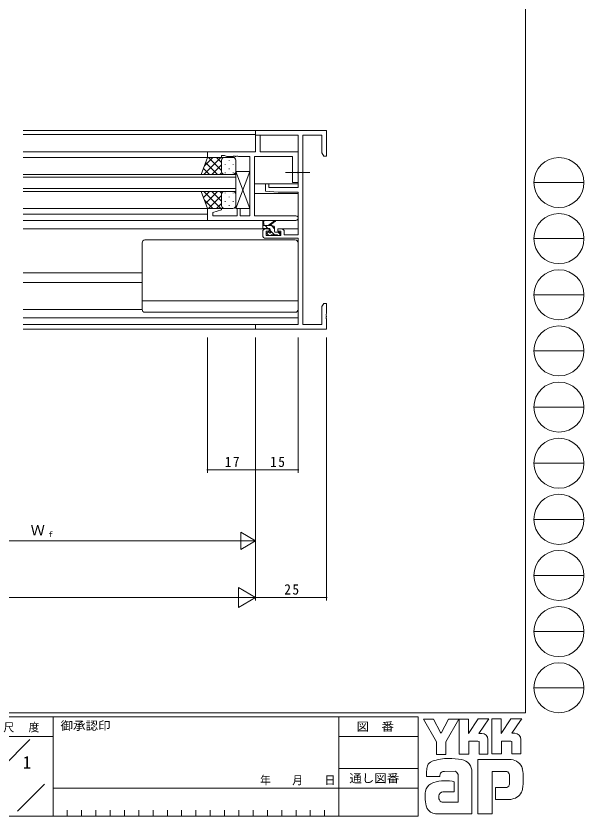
# Model space of a CAD drawing. Units: millimetres on the paper. Extents: x -420 to 373, y -297 to 267.
# Drawn here: x 172.7 to 372.9, y -297 to -14.9 of the extents above; entities that cross this region are included whole.
import ezdxf
from ezdxf.enums import TextEntityAlignment as Align

# ---------------------------------------------------------------- set-up
doc = ezdxf.new("R2010")
doc.units = ezdxf.units.MM
doc.linetypes.add('CHAIN2', pattern=[12, 9, -1, 1, -1])
for name, color, linetype, lineweight in [('0-1_YKK_ZWAK', 7, 'Continuous', 9), ('0-3_YKK_12', 2, 'Continuous', 9), ('0-4_YKK_D', 6, 'Continuous', 9), ('0-6_YKK_13', 4, 'Continuous', 9), ('0-7_YKK_11', 7, 'Continuous', 9)]:
    doc.layers.add(name, color=color, linetype=linetype, lineweight=lineweight)
doc.layers.add('0-2_USER1', color=3, linetype='Continuous')
doc.styles.add('ＭＳ ゴシック', font='')
doc.styles.get('ＭＳ ゴシック').set_extended_font_data('MS Gothic')

msp = doc.modelspace()

# ---------------------------------------------------------------- linework, layer by layer
at = {"layer": '0-1_YKK_ZWAK'}
for p, q in [((352.3, 264.4), (352.3, -260.6)), ((355.276, -73.616), (372.916, -73.616)), ((355.276, -93.412), (372.916, -93.412)), ((355.276, -113.208), (372.916, -113.208)), ((355.276, -133.004), (372.916, -133.004)), ((355.276, -152.8), (372.916, -152.8)), ((355.276, -172.596), (372.916, -172.596)), ((355.276, -192.392), (372.916, -192.392)), ((355.276, -212.188), (372.916, -212.188)), ((355.276, -231.984), (372.916, -231.984)), ((355.276, -251.78), (372.916, -251.78)), ((352.3, -260.6), (-417.7, -260.6)), ((314.5, -262), (-417.7, -262)), ((185.7, -262), (185.7, -297)), ((286.5, -262), (286.5, -297)), ((314.5, -262), (314.5, -297)), ((316.337, -262.906), (319.851, -262.906)), ((320.932, -270.799), (316.337, -262.906)), ((325.136, -262.798), (322.581, -267.771)), ((328.96, -275.231), (328.96, -262.825)), ((340.474, -262.717), (343.745, -262.717)), ((340.474, -275.123), (340.474, -262.717)), ((347.178, -262.717), (350.962, -262.717)), ((350.583, -263.365), (347.461, -267.825)), ((350.962, -262.717), (350.583, -263.365)), ((336.879, -267.906), (335.84, -267.906)), ((348.501, -267.825), (347.461, -267.825)), ((165.684, -268.999), (185.7, -268.999)), ((167.87, -279.736), (177.564, -270.043)), ((286.5, -269), (314.5, -269)), ((335.474, -270.582), (332.284, -270.582)), ((339.042, -270.069), (339.042, -275.15)), ((343.88, -270.555), (343.88, -275.123)), ((347.069, -270.555), (343.88, -270.555)), ((347.502, -270.717), (347.069, -270.555)), ((347.502, -275.096), (347.502, -270.717)), ((350.664, -270.069), (350.664, -275.096)), ((343.88, -275.123), (340.474, -275.123)), ((347.502, -275.046), (347.553, -275.096)), ((350.664, -275.096), (347.502, -275.096)), ((347.124, -277.096), (335.528, -277.096)), ((335.528, -277.096), (335.528, -296.206)), ((286.5, -280.199), (314.5, -280.199)), ((317.418, -283.07), (317.418, -281.141)), ((327.446, -281.205), (323.748, -281.275)), ((333.42, -281.583), (333.42, -296.179)), ((340.555, -281.259), (345.204, -281.259)), ((340.555, -296.206), (340.555, -281.259)), ((322.067, -283.07), (317.418, -283.07)), ((328.527, -292.071), (328.527, -282.34)), ((346.673, -282.756), (346.691, -285.391)), ((173.172, -295.345), (182.696, -285.821)), ((185.7, -287.2), (286.5, -287.2)), ((314.5, -287.199), (286.5, -287.199)), ((341.772, -286.989), (341.772, -291.125)), ((345.313, -286.989), (341.772, -286.989)), ((327.176, -288.53), (323.181, -288.535)), ((322.905, -292.071), (328.527, -292.071)), ((328.095, -292.071), (328.446, -292.071)), ((328.527, -292.07), (328.528, -292.071)), ((341.772, -291.125), (347.097, -291.125)), ((347.097, -291.125), (348.178, -290.882)), ((190.74, -294.9), (190.74, -297)), ((195.78, -294.9), (195.78, -297)), ((200.82, -294.9), (200.82, -297)), ((205.86, -294.9), (205.86, -297)), ((210.9, -294.9), (210.9, -297)), ((215.94, -294.9), (215.94, -297)), ((220.98, -294.9), (220.98, -297)), ((226.02, -294.9), (226.02, -297)), ((231.06, -294.9), (231.06, -297)), ((236.1, -294.9), (236.1, -297)), ((241.14, -294.9), (241.14, -297)), ((246.18, -294.9), (246.18, -297)), ((251.22, -294.9), (251.22, -297)), ((256.26, -294.9), (256.26, -297)), ((261.3, -294.9), (261.3, -297)), ((266.34, -294.9), (266.34, -297)), ((271.38, -294.9), (271.38, -297)), ((276.42, -294.9), (276.42, -297)), ((281.46, -294.9), (281.46, -297)), ((333.42, -296.179), (333.095, -296.233)), ((-417.7, -297), (314.5, -297)), ((322.067, -296.26), (320.58, -296.26)), ((333.095, -296.233), (322.067, -296.26))]:
    msp.add_line(p, q, dxfattribs=at)
for points in [[(319.851, -262.906), (322.364, -267.609), (322.581, -267.771)], [(325.136, -262.798), (328.762, -262.798), (324.229, -270.826)], [(328.96, -262.825), (332.176, -262.825), (332.176, -267.923), (335.555, -262.771)], [(335.555, -262.771), (339.38, -262.771), (335.84, -267.906)], [(343.745, -262.717), (343.745, -267.908), (347.178, -262.717)], [(324.229, -270.826), (324.229, -275.258), (320.932, -275.258), (320.932, -270.799)], [(332.284, -270.582), (332.284, -275.231), (328.96, -275.231)], [(339.042, -275.15), (335.906, -275.15), (335.906, -270.744), (335.474, -270.582)], [(326.473, -284.773), (327.176, -284.935), (327.176, -288.53)], [(335.528, -296.206), (339.772, -296.206), (340.555, -296.206)]]:
    msp.add_lwpolyline(points, dxfattribs=at)
for centre in [(364.096, -73.616), (364.096, -93.412), (364.096, -113.208), (364.096, -133.004), (364.096, -152.8), (364.096, -172.596), (364.096, -192.392), (364.096, -212.188), (364.096, -231.984), (364.096, -251.78)]:
    msp.add_circle(centre, 8.82, dxfattribs=at)
for centre, radius, start, end in [((336.879, -270.069), 2.163, 0.00165, 89.99603), ((348.501, -269.988), 2.163, 0.00165, 89.99603), ((320.106, -280.055), 2.444, 109.02126, 161.51263), ((325.222, -294.401), 17.68, 89.89165, 109.30847), ((325.741, -297.463), 20.748, 78.78009, 91.46938), ((329.03, -281.496), 4.449, 40.66422, 80.31693), ((328.809, -281.485), 4.612, 358.78058, 38.76563), ((346.972, -281.44), 4.341, 14.44571, 87.08746), ((322.459, -281.166), 5.037, 158.41083, 179.71774), ((324.175, -283.007), 2.109, 138.46381, 181.71359), ((323.615, -282.971), 1.701, 85.50551, 126.78038), ((326.956, -282.754), 1.625, 14.75519, 72.44994), ((345.365, -282.479), 1.229, 16.43123, 96.91661), ((330.666, -284.187), 20.86, 350.99026, 10.67624), ((324.02, -297.854), 13.309, 79.38097, 112.05824), ((343.031, -283.208), 3.673, 4.93422, 17.03551), ((320.927, -288.927), 3.908, 121.8271, 169.08475), ((345.314, -285.684), 1.306, 269.95467, 342.90144), ((343.01, -285.041), 3.697, 343.6902, 354.75362), ((347.035, -286.745), 4.291, 285.4429, 349.90448), ((327.949, -290.395), 11.082, 168.76372, 199.80078), ((324.082, -290.328), 2.369, 171.08202, 216.71922), ((323.19, -289.979), 1.445, 90.33952, 178.03638), ((323.15, -290.565), 1.526, 230.97279, 260.7549), ((320.94, -292.443), 3.823, 207.31435, 263.59464)]:
    msp.add_arc(centre, radius, start, end, dxfattribs=at)
at = {"layer": '0-3_YKK_12'}
for p, q in [((257.432, -55.275), (175.132, -55.275)), ((257.132, -56.675), (175.132, -56.675)), ((240.432, -62.774), (175.132, -62.774)), ((240.632, -64.774), (175.132, -64.774)), ((250.132, -70.775), (175.132, -70.775)), ((175.132, -71.775), (250.132, -71.775)), ((250.132, -76.775), (250.132, -70.775)), ((250.132, -75.775), (175.132, -75.775)), ((272.132, -74.075), (256.762, -74.075)), ((175.132, -76.775), (250.132, -76.775)), ((272.132, -77.475), (256.762, -77.475)), ((240.632, -82.774), (175.132, -82.773)), ((240.132, -84.775), (175.132, -84.774)), ((240.632, -86.974), (175.132, -86.974)), ((260.632, -89.975), (175.132, -89.975)), ((272.132, -89.975), (266.232, -89.975)), ((217.132, -105.475), (175.132, -105.475)), ((217.132, -108.875), (175.132, -108.875)), ((272.132, -121.375), (175.132, -121.375)), ((175.132, -123.645), (271.832, -123.645)), ((257.432, -125.275), (175.132, -125.275))]:
    msp.add_line(p, q, dxfattribs=at)
at = {"layer": '0-4_YKK_D'}
for p, q in [((240.132, -128.275), (240.132, -175.972)), ((257.132, -128.275), (257.132, -175.972)), ((257.132, -128.275), (257.132, -175.972)), ((257.132, -128.275), (257.132, -220.97)), ((257.132, -128.275), (257.132, -220.97)), ((272.132, -128.275), (272.132, -175.972)), ((282.132, -128.275), (282.132, -220.97)), ((257.132, -174.972), (240.132, -174.972)), ((257.132, -174.972), (272.132, -174.972)), ((257.132, -182.97), (257.132, -200.97)), ((257.132, -199.97), (251.936, -196.97)), ((251.936, -196.97), (251.936, -202.97)), ((113.132, -199.97), (251.132, -199.97)), ((257.132, -199.97), (246.739, -199.97)), ((257.132, -199.97), (251.936, -202.97)), ((257.132, -219.97), (251.07, -216.47)), ((251.07, -216.47), (251.07, -223.47)), ((250.132, -219.97), (-75.868, -219.97)), ((257.132, -219.97), (245.007, -219.97)), ((257.132, -219.97), (251.07, -223.47)), ((257.132, -219.97), (282.132, -219.97))]:
    msp.add_line(p, q, dxfattribs=at)
for centre, start, end in [((240.132, -174.972), 0, 180), ((257.132, -174.972), 0, 180), ((257.132, -174.972), 0, 180), ((272.132, -174.972), 0, 180), ((240.132, -174.972), 180, 0), ((257.132, -174.972), 180, 0), ((257.132, -174.972), 180, 0), ((272.132, -174.972), 180, 0), ((282.132, -219.97), 0, 180), ((282.132, -219.97), 180, 0)]:
    msp.add_arc(centre, 0.106, start, end, dxfattribs=at)
at = {"layer": '0-6_YKK_13'}
for p, q in [((237.985, -70.776), (240.128, -64.776)), ((244.86, -64.776), (238.86, -70.776)), ((242.032, -64.776), (239.071, -67.737)), ((240.128, -64.776), (246.128, -64.776)), ((245.128, -69.397), (240.508, -64.776)), ((245.128, -66.568), (243.336, -64.776)), ((249.128, -64.776), (246.128, -64.776)), ((243.68, -70.776), (239.484, -66.581)), ((245.128, -67.336), (241.688, -70.776)), ((245.128, -65.776), (245.128, -69.376)), ((245.128, -66.176), (245.128, -69.776)), ((246.35, -67.111), (246.35, -67.311)), ((247.765, -65.696), (247.765, -65.896)), ((249.18, -67.111), (249.18, -67.311)), ((250.128, -69.776), (250.128, -65.776)), ((240.851, -70.776), (238.739, -68.665)), ((245.185, -70.108), (244.517, -70.776)), ((246.35, -70.141), (246.35, -70.341)), ((247.765, -68.726), (247.765, -68.926)), ((249.18, -70.141), (249.18, -70.341)), ((250.132, -69.774), (255.132, -82.774)), ((255.132, -69.774), (250.132, -82.774)), ((246.35, -70.776), (237.985, -70.776)), ((246.128, -70.776), (249.128, -70.776)), ((237.985, -76.774), (240.128, -82.774)), ((246.35, -76.774), (237.985, -76.774)), ((240.851, -76.774), (238.739, -78.886)), ((244.86, -82.774), (238.86, -76.774)), ((243.68, -76.774), (239.484, -80.97)), ((245.128, -78.154), (240.508, -82.774)), ((245.128, -80.214), (241.688, -76.774)), ((245.185, -77.443), (244.517, -76.774)), ((245.128, -81.374), (245.128, -77.774)), ((245.128, -81.774), (245.128, -78.174)), ((246.128, -76.774), (249.128, -76.774)), ((246.35, -77.409), (246.35, -77.209)), ((247.765, -78.824), (247.765, -78.624)), ((249.18, -77.409), (249.18, -77.209)), ((250.128, -77.774), (250.128, -81.774)), ((242.032, -82.774), (239.071, -79.814)), ((245.128, -80.983), (243.336, -82.774)), ((246.35, -80.439), (246.35, -80.239)), ((247.765, -81.854), (247.765, -81.654)), ((249.18, -80.439), (249.18, -80.239)), ((240.128, -82.774), (246.128, -82.774)), ((249.128, -82.774), (246.128, -82.774)), ((261.532, -88.775), (263.75, -87.092)), ((262.132, -88.775), (263.951, -87.374)), ((259.632, -89.475), (259.632, -87.475)), ((262.832, -88.775), (259.632, -88.775)), ((259.932, -87.648), (260.13, -88.775)), ((261.932, -89.775), (259.932, -89.775)), ((261.467, -89.775), (260.467, -88.775)), ((262.232, -90.714), (262.232, -90.075)), ((263.832, -89.894), (262.712, -88.775)), ((263.832, -90.875), (263.832, -89.775)), ((261.72, -92.187), (261.22, -91.687)), ((261.432, -91.175), (261.771, -91.175)), ((262.532, -92.275), (261.932, -92.275)), ((263.767, -92.075), (262.232, -90.539)), ((264.832, -92.075), (262.732, -92.075)), ((264.132, -91.175), (265.532, -91.175)), ((265.532, -92.275), (265.032, -92.275)), ((265.832, -91.894), (265.112, -91.175)), ((265.832, -91.475), (265.832, -91.975)), ((217.132, -118.375), (217.132, -94.875)), ((271.132, -93.875), (218.132, -93.875)), ((272.132, -118.375), (272.132, -94.875)), ((272.132, -115.335), (217.132, -115.335)), ((175.132, -118.375), (217.132, -118.375)), ((271.132, -119.375), (218.132, -119.375))]:
    msp.add_line(p, q, dxfattribs=at)
at = {"layer": '0-6_YKK_13', "linetype": 'CHAIN2'}
msp.add_line((276.262, -70.074), (267.632, -70.074), dxfattribs=at)
at = {"layer": '0-6_YKK_13'}
msp.add_lwpolyline([(250.132, -69.774), (255.132, -69.774), (255.132, -82.774), (250.132, -82.774)], close=True, dxfattribs=at)
for centre, radius, start, end in [((246.128, -65.776), 1, 89.99998, 179.99998), ((246.128, -65.776), 1, 89.99998, 179.99998), ((249.128, -65.776), 1, 359.99998, 89.99998), ((246.128, -69.776), 1, 179.99998, 269.99998), ((246.128, -69.776), 1, 179.99998, 269.99998), ((249.128, -69.776), 1, 269.99998, 359.99998), ((246.128, -77.774), 1, 89.99998, 179.99998), ((246.128, -77.774), 1, 89.99998, 179.99998), ((249.128, -77.774), 1, 359.99998, 89.99998), ((246.128, -81.774), 1, 179.99998, 269.99998), ((246.128, -81.774), 1, 179.99998, 269.99998), ((249.128, -81.774), 1, 269.99998, 359.99998), ((259.832, -87.475), 0.2, 300, 180), ((263.932, -87.175), 0.2, 275.58287, 155.58287), ((259.932, -89.475), 0.3, 180, 270), ((261.932, -90.075), 0.3, 0, 90), ((262.832, -89.775), 1, 0, 90), ((261.432, -91.475), 0.3, 90, 225), ((261.932, -91.975), 0.3, 225, 270), ((261.771, -91.475), 0.3, 33.05573, 90), ((262.232, -91.175), 0.25, 213.05573, 56.94426), ((262.532, -90.714), 0.3, 180, 236.94426), ((262.532, -92.075), 0.2, 270, 0), ((264.132, -90.875), 0.3, 180, 270), ((265.032, -92.075), 0.2, 180, 270), ((265.532, -91.475), 0.3, 0, 90), ((265.532, -91.975), 0.3, 270, 0), ((218.132, -94.875), 1, 90, 180), ((271.132, -94.875), 1, 0, 90), ((218.132, -118.375), 1, 180, 270), ((271.132, -118.375), 1, 270, 0)]:
    msp.add_arc(centre, radius, start, end, dxfattribs=at)
at = {"layer": '0-7_YKK_11'}
for p, q in [((240.132, -82.774), (240.132, -86.974)), ((240.132, -86.974), (271.317, -86.974)), ((259.632, -92.275), (259.632, -90.975))]:
    msp.add_line(p, q, dxfattribs=at)
for points in [[(267.232, -90.975), (267.232, -92.075), (272.132, -92.075), (272.132, -77.075), (265.132, -77.075), (260.632, -76.681), (260.632, -74.075), (261.832, -74.075), (261.832, -75.375), (272.132, -75.375), (272.132, -56.905), (257.132, -56.905), (257.132, -55.275), (282.132, -55.275), (282.132, -64.275), (281.132, -64.275), (280.502, -63.183), (280.502, -56.905), (273.762, -56.905)], [(271.317, -85.344), (256.762, -85.344), (256.762, -64.404), (270.132, -64.404), (270.132, -73.574), (272.132, -73.574), (272.132, -70.533), (272.012, -70.349), (272.012, -69.799), (272.132, -69.616), (272.132, -62.774), (258.762, -62.774), (258.762, -56.974), (257.132, -56.974), (257.132, -62.774), (240.132, -62.774), (240.132, -64.774), (245.132, -64.774), (245.132, -64.074), (246.132, -64.074), (247.038, -64.404), (249.173, -64.404), (249.357, -64.284), (249.907, -64.284), (250.09, -64.404), (250.173, -64.404), (250.357, -64.284), (250.907, -64.284), (251.09, -64.404), (255.132, -64.404), (255.132, -85.344), (251.632, -85.344), (251.632, -82.774), (250.632, -82.774), (250.632, -85.344), (242.032, -85.344), (242.032, -84.135), (245.161, -83.297), (245.092, -82.774), (240.132, -82.774)], [(273.762, -56.905), (273.762, -123.645), (280.502, -123.645), (280.502, -117.366), (281.132, -116.275), (282.132, -116.275), (282.132, -119.816), (282.012, -120), (282.012, -120.55), (282.132, -120.733), (282.132, -120.816), (282.012, -121), (282.012, -121.55), (282.132, -121.733), (282.132, -125.275), (257.132, -125.275), (257.132, -123.645), (272.132, -123.645), (272.132, -93.275), (260.632, -93.275)], [(260.632, -89.975), (261.932, -89.975), (261.932, -90.775), (260.832, -90.775), (260.832, -92.275), (266.032, -92.275), (266.032, -90.775), (264.932, -90.775), (264.932, -89.975), (266.232, -89.975)]]:
    msp.add_lwpolyline(points, dxfattribs=at)
for centre, radius, start, end in [((271.317, -86.159), 0.815, 269.99998, 90), ((260.632, -90.975), 1, 90, 179.99998), ((266.232, -90.975), 1, 0, 89.99998), ((260.632, -92.275), 1, 180, 269.99998)]:
    msp.add_arc(centre, radius, start, end, dxfattribs=at)

# ---------------------------------------------------------------- texts
at = {"layer": '0-1_YKK_ZWAK', "style": 'ＭＳ ゴシック', "width": 1.1}
for s, p in [('御承認印', (188.367, -267.533)), ('図\u3000番', (292.698, -267.862)), ('通し図番', (290.179, -286.085))]:
    msp.add_text(s, height=2.933, dxfattribs=at).set_placement(p, align=Align.BOTTOM_LEFT)
at = {"layer": '0-1_YKK_ZWAK', "char_height": 2.933, "attachment_point": 7, "style": 'ＭＳ ゴシック'}
for s, insert in [('\\T1.17;\\W0.95;尺\\~\\~度', (168.212, -267.537)), ('\\T1.2;\\W0.95;年\\~\\~\\~月\\~\\~\\~日', (258.676, -286.169))]:
    msp.add_mtext(s, dxfattribs=dict(at, insert=insert))
at = {"layer": '0-2_USER1', "style": 'ＭＳ ゴシック'}
msp.add_text('1', height=4.399, dxfattribs=at).set_placement((175.033, -281.599), align=Align.BOTTOM_LEFT)
at = {"layer": '0-4_YKK_D', "color": 3, "style": 'ＭＳ ゴシック'}
msp.add_text('Ｗ', height=3.666, dxfattribs=at).set_placement((177.812, -199.17), align=Align.BOTTOM_LEFT)
at = {"layer": '0-4_YKK_D', "color": 4, "style": 'ＭＳ ゴシック'}
msp.add_text('ｆ', height=1.833, dxfattribs=at).set_placement((183.572, -199.17), align=Align.BOTTOM_LEFT)
at = {"layer": '0-4_YKK_D', "color": 3, "char_height": 3.666, "attachment_point": 7, "style": 'ＭＳ ゴシック'}
for s, insert in [('\\T1.21;\\W0.95;17', (246.232, -173.972)), ('\\T1.21;\\W0.95;15', (262.232, -173.972)), ('\\T1.21;\\W0.95;25', (267.232, -218.97))]:
    msp.add_mtext(s, dxfattribs=dict(at, insert=insert))

doc.saveas('drawing.dxf')
